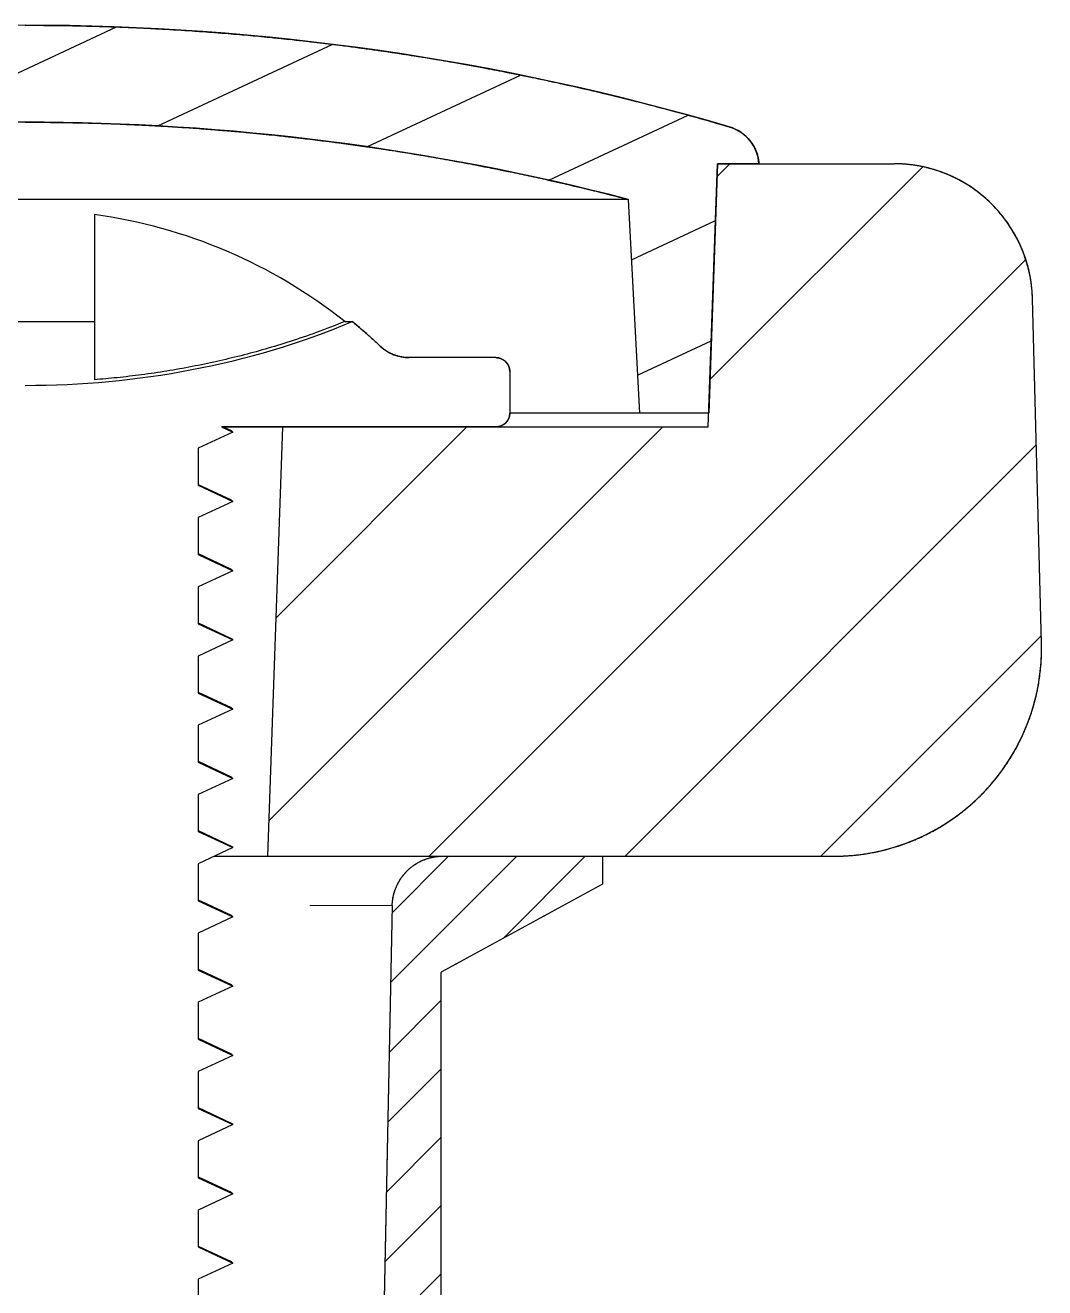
# Model space of a CAD drawing. Header units: millimetres. Extents: x 15 to 334, y 2 to 223.
# Drawn here: x 146.67 to 154.03, y 112.53 to 121.65 of the extents above; entities that cross this region are included whole.
import ezdxf

# ---------------------------------------------------------------- set-up
doc = ezdxf.new("R2010")
doc.units = ezdxf.units.MM
doc.layers.add('HATCH', color=56, linetype='Continuous')
doc.layers.add('SLD-0', color=179, linetype='Continuous')
doc.layers.add('PART', color=179, linetype='Continuous', lineweight=15)

msp = doc.modelspace()

# ---------------------------------------------------------------- hatches: boundary and pattern name
at = {"linetype": 'Continuous'}
h = msp.add_hatch(dxfattribs=at)
h.set_pattern_fill('ANSI31', color=2, scale=0.243711, angle=160, style=0)
edge = h.paths.add_edge_path(flags=0)
edge.add_spline(control_points=[(151.7556, 120.9145), (151.8798, 120.8779), (151.961, 120.777), (151.9701, 120.6478)], knot_values=[0, 0, 0, 0, 1, 1, 1, 1], weights=[1, 0.880922, 0.880922, 1], degree=3, periodic=0)
edge.add_line((151.9701, 120.6478), (151.6701, 120.6478))
edge.add_line((151.6701, 120.6478), (151.6073, 118.8478))
edge.add_line((151.6073, 118.8478), (151.1073, 118.8478))
edge.add_line((151.1073, 118.8478), (151.0264, 120.3904))
edge.add_spline(control_points=[(151.0264, 120.3904), (149.602, 120.761), (148.142, 120.9478), (146.6701, 120.9478)], knot_values=[0, 0, 0, 0, 1, 1, 1, 1], weights=[1, 0.994608, 0.994608, 1], degree=3, periodic=0)
edge.add_spline(control_points=[(146.6701, 120.9478), (145.1982, 120.9478), (143.7383, 120.761), (142.3138, 120.3904)], knot_values=[0, 0, 0, 0, 1, 1, 1, 1], weights=[1, 0.994608, 0.994608, 1], degree=3, periodic=0)
edge.add_line((142.3138, 120.3904), (142.233, 118.8478))
edge.add_line((142.233, 118.8478), (141.733, 118.8478))
edge.add_line((141.733, 118.8478), (141.6701, 120.6478))
edge.add_line((141.6701, 120.6478), (141.3701, 120.6478))
edge.add_spline(control_points=[(141.3701, 120.6478), (141.3792, 120.777), (141.4604, 120.8779), (141.5846, 120.9145)], knot_values=[0, 0, 0, 0, 1, 1, 1, 1], weights=[1, 0.880922, 0.880922, 1], degree=3, periodic=0)
edge.add_spline(control_points=[(141.5846, 120.9145), (143.2388, 121.4017), (144.9456, 121.6478), (146.6701, 121.6478)], knot_values=[0, 0, 0, 0, 1, 1, 1, 1], weights=[1, 0.993175, 0.993175, 1], degree=3, periodic=0)
edge.add_spline(control_points=[(146.6701, 121.6478), (148.3946, 121.6478), (150.1014, 121.4017), (151.7556, 120.9145)], knot_values=[0, 0, 0, 0, 1, 1, 1, 1], weights=[1, 0.993175, 0.993175, 1], degree=3, periodic=0)
h = msp.add_hatch(dxfattribs=at)
h.set_pattern_fill('ANSI31', color=2, scale=0.31496, style=0)
edge = h.paths.add_edge_path(flags=0)
edge.add_line((151.6038, 118.7478), (151.6701, 120.6478))
edge.add_line((151.6701, 120.6478), (152.946, 120.6478))
edge.add_spline(control_points=[(152.946, 120.6478), (153.5197, 120.6478), (153.9306, 120.2475), (153.9456, 119.674)], knot_values=[0, 0, 0, 0, 1, 1, 1, 1], weights=[1, 0.810868, 0.810868, 1], degree=3, periodic=0)
edge.add_line((153.9456, 119.674), (154.0107, 117.1871))
edge.add_spline(control_points=[(154.0107, 117.1871), (154.0342, 116.2904), (153.4083, 115.6478), (152.5113, 115.6478)], knot_values=[0, 0, 0, 0, 1, 1, 1, 1], weights=[1, 0.798527, 0.798527, 1], degree=3, periodic=0)
edge.add_line((152.5113, 115.6478), (148.4201, 115.6478))
edge.add_line((148.4201, 115.6478), (148.5284, 118.7478))
edge.add_line((148.5284, 118.7478), (151.6038, 118.7478))
at = {"layer": 'HATCH'}
h = msp.add_hatch(dxfattribs=at)
h.set_pattern_fill('ANSI31', color=2, scale=0.11, style=0)
edge = h.paths.add_edge_path(flags=0)
edge.add_line((147.6512, 101.4798), (147.6308, 100.4812))
edge.add_line((147.6308, 100.4812), (147.4994, 85.5914))
edge.add_line((147.4994, 85.5914), (147.4994, 84.5794))
edge.add_line((147.4994, 84.5794), (148.0054, 84.5794))
edge.add_line((148.0054, 84.5794), (148.0054, 85.5914))
edge.add_line((148.0054, 85.5914), (149.3716, 85.5914))
edge.add_line((149.3716, 85.5914), (149.6246, 87.0082))
edge.add_line((149.6246, 87.0082), (149.6246, 88.7286))
edge.add_line((149.6246, 88.7286), (149.9251, 90.4316))
edge.add_line((149.9251, 90.4316), (149.3563, 90.6386))
edge.add_line((149.3563, 90.6386), (149.9282, 92.0682))
edge.add_line((149.9282, 92.0682), (149.9282, 93.2826))
edge.add_line((149.9282, 93.2826), (149.321, 93.2826))
edge.add_line((149.321, 93.2826), (149.321, 96.4198))
edge.add_line((149.321, 96.4198), (149.9282, 97.9378))
edge.add_line((149.9282, 97.9378), (149.9282, 99.1522))
edge.add_line((149.9282, 99.1522), (149.321, 99.1522))
edge.add_line((149.321, 99.1522), (149.321, 99.3546))
edge.add_line((149.321, 99.3546), (149.9282, 100.8726))
edge.add_line((149.9282, 100.8726), (149.9282, 102.087))
edge.add_line((149.9282, 102.087), (149.321, 102.087))
edge.add_line((149.321, 102.087), (149.321, 102.2516))
edge.add_line((149.321, 102.2516), (149.321, 105.0218))
edge.add_line((149.321, 105.0218), (149.321, 105.2242))
edge.add_line((149.321, 105.2242), (149.9282, 106.7422))
edge.add_line((149.9282, 106.7422), (149.9282, 107.9566))
edge.add_line((149.9282, 107.9566), (149.321, 107.9566))
edge.add_line((149.321, 107.9566), (149.321, 108.159))
edge.add_line((149.321, 108.159), (149.9282, 109.677))
edge.add_line((149.9282, 109.677), (149.6752, 111.9034))
edge.add_line((149.6752, 111.9034), (149.6752, 114.8106))
edge.add_line((149.6752, 114.8106), (150.839, 115.4454))
edge.add_line((150.839, 115.4454), (150.839, 115.6478))
edge.add_line((150.839, 115.6478), (149.6853, 115.6478))
edge.add_spline(control_points=[(149.6853, 115.6478), (149.4753, 115.6478), (149.3253, 115.5009), (149.3211, 115.291)], knot_values=[0, 0, 0, 0, 1, 1, 1, 1], weights=[1, 0.809532, 0.809532, 1], degree=3, periodic=0)
edge.add_line((149.3211, 115.291), (149.2249, 110.5878))
edge.add_line((149.2249, 110.5878), (147.6512, 101.4798))

# ---------------------------------------------------------------- linework, layer by layer
for p, q in [((149.6853, 115.6478), (150.839, 115.6478)), ((150.839, 115.6478), (150.839, 115.4454)), ((150.839, 115.4454), (149.6752, 114.8106)), ((149.3211, 115.291), (149.2249, 110.5878)), ((149.6752, 111.9034), (149.6752, 114.8106))]:
    msp.add_line(p, q, dxfattribs=at)
msp.add_rational_spline([(149.3211, 115.291), (149.3253, 115.5009), (149.4753, 115.6478), (149.6853, 115.6478)], [1, 0.809531952, 0.809531952, 1], degree=3, dxfattribs=at)
at = {"layer": 'PART', "color": 179, "linetype": 'Continuous'}
for p, q in [((149.6853, 115.6478), (150.839, 115.6478)), ((150.839, 115.6478), (150.839, 115.4454)), ((150.839, 115.6478), (150.839, 115.4454)), ((150.839, 115.4454), (149.6752, 114.8106)), ((150.839, 115.4454), (149.6752, 114.8106)), ((149.3211, 115.291), (148.7249, 115.291)), ((149.3211, 115.291), (149.2249, 110.5878)), ((149.3211, 115.291), (149.2249, 110.5878)), ((149.6752, 111.9034), (149.6752, 114.8106)), ((149.6752, 111.9034), (149.6752, 114.8106))]:
    msp.add_line(p, q, dxfattribs=at)
msp.add_arc((149.6853, 115.2835), 0.3643, 90, 178.82862, dxfattribs=at)
msp.add_open_spline([(149.3211, 115.291), (149.3211, 115.2923), (149.3212, 115.295), (149.3213, 115.299), (149.3215, 115.303), (149.3217, 115.307), (149.322, 115.3111), (149.3223, 115.3152), (149.3227, 115.3192), (149.3232, 115.3233), (149.3236, 115.3274), (149.3242, 115.3315), (149.3247, 115.3357), (149.3253, 115.3398), (149.326, 115.3439), (149.3267, 115.3481), (149.3275, 115.3522), (149.3283, 115.3564), (149.3292, 115.3606), (149.3301, 115.3647), (149.3311, 115.3689), (149.3322, 115.3731), (149.3332, 115.3773), (149.3344, 115.3814), (149.3356, 115.3856), (149.3368, 115.3898), (149.3381, 115.394), (149.3395, 115.3981), (149.3409, 115.4023), (149.3423, 115.4065), (149.3439, 115.4106), (149.3454, 115.4148), (149.3471, 115.4189), (149.3487, 115.423), (149.3505, 115.4271), (149.3523, 115.4312), (149.3541, 115.4353), (149.356, 115.4394), (149.358, 115.4435), (149.36, 115.4475), (149.362, 115.4516), (149.3642, 115.4556), (149.3663, 115.4596), (149.3685, 115.4635), (149.3708, 115.4675), (149.3732, 115.4714), (149.3755, 115.4753), (149.378, 115.4792), (149.3805, 115.4831), (149.383, 115.4869), (149.3856, 115.4907), (149.3883, 115.4945), (149.3909, 115.4982), (149.3937, 115.5019), (149.3965, 115.5056), (149.3993, 115.5093), (149.4022, 115.5129), (149.4052, 115.5165), (149.4081, 115.52), (149.4112, 115.5235), (149.4143, 115.527), (149.4174, 115.5304), (149.4206, 115.5338), (149.4238, 115.5372), (149.427, 115.5405), (149.4303, 115.5438), (149.4337, 115.547), (149.437, 115.5502), (149.4405, 115.5533), (149.4439, 115.5564), (149.4474, 115.5595), (149.451, 115.5625), (149.4545, 115.5655), (149.4581, 115.5684), (149.4618, 115.5712), (149.4655, 115.5741), (149.4692, 115.5768), (149.4729, 115.5795), (149.4767, 115.5822), (149.4805, 115.5848), (149.4843, 115.5874), (149.4882, 115.5899), (149.492, 115.5924), (149.4959, 115.5948), (149.4999, 115.5971), (149.5038, 115.5994), (149.5078, 115.6017), (149.5118, 115.6039), (149.5158, 115.606), (149.5199, 115.6081), (149.5239, 115.6102), (149.528, 115.6121), (149.5321, 115.6141), (149.5362, 115.6159), (149.5403, 115.6178), (149.5444, 115.6195), (149.5486, 115.6212), (149.5527, 115.6229), (149.5569, 115.6245), (149.561, 115.626), (149.5652, 115.6275), (149.5694, 115.6289), (149.5736, 115.6303), (149.5778, 115.6316), (149.582, 115.6329), (149.5862, 115.6341), (149.5904, 115.6353), (149.5946, 115.6364), (149.5988, 115.6374), (149.603, 115.6384), (149.6072, 115.6394), (149.6114, 115.6403), (149.6155, 115.6411), (149.6197, 115.6419), (149.6239, 115.6426), (149.6281, 115.6433), (149.6322, 115.644), (149.6364, 115.6446), (149.6405, 115.6451), (149.6447, 115.6456), (149.6488, 115.646), (149.6529, 115.6464), (149.657, 115.6468), (149.6611, 115.647), (149.6652, 115.6473), (149.6692, 115.6475), (149.6733, 115.6477), (149.6773, 115.6478), (149.6813, 115.6478), (149.684, 115.6478), (149.6853, 115.6478)], degree=3, knots=[0, 0, 0, 0, 0.0039927, 0.0080031, 0.012031, 0.0160763, 0.0201388, 0.0242185, 0.0283152, 0.0324286, 0.0365588, 0.0407054, 0.0448683, 0.0490474, 0.0532425, 0.0574533, 0.0616797, 0.0659215, 0.0701784, 0.0744504, 0.078737, 0.0830382, 0.0873537, 0.0916833, 0.0960267, 0.1003836, 0.1047539, 0.1091373, 0.1135335, 0.1179423, 0.1223634, 0.1267964, 0.1312412, 0.1356974, 0.1401648, 0.1446431, 0.1491319, 0.1536309, 0.15814, 0.1626586, 0.1671865, 0.1717235, 0.1762691, 0.180823, 0.185385, 0.1899546, 0.1945315, 0.1991154, 0.203706, 0.2083028, 0.2129055, 0.2175139, 0.2221274, 0.2267458, 0.2313687, 0.2359956, 0.2406264, 0.2452605, 0.2498976, 0.2545374, 0.2591794, 0.2638233, 0.2684688, 0.2731153, 0.2777627, 0.2824104, 0.2870581, 0.2917054, 0.2963519, 0.3009974, 0.3056413, 0.3102833, 0.3149231, 0.3195602, 0.3241943, 0.3288251, 0.3334521, 0.3380749, 0.3426933, 0.3473068, 0.3519152, 0.3565179, 0.3611147, 0.3657053, 0.3702892, 0.3748661, 0.3794357, 0.3839977, 0.3885516, 0.3930972, 0.3976342, 0.4021621, 0.4066808, 0.4111898, 0.4156888, 0.4201776, 0.4246559, 0.4291233, 0.4335795, 0.4380243, 0.4424573, 0.4468784, 0.4512872, 0.4556834, 0.4600668, 0.4644371, 0.468794, 0.4731374, 0.477467, 0.4817825, 0.4860837, 0.4903704, 0.4946423, 0.4988992, 0.503141, 0.5073674, 0.5115782, 0.5157733, 0.5199524, 0.5241153, 0.5282619, 0.5323921, 0.5365055, 0.5406022, 0.5446819, 0.5487444, 0.5527897, 0.5568176, 0.560828, 0.5648207, 0.5648207, 0.5648207, 0.5648207], dxfattribs=at)
at = {"layer": 'SLD-0'}
for p, q in [((151.6038, 118.7478), (151.6701, 120.6478)), ((151.6701, 120.6478), (151.6073, 118.8478)), ((151.6701, 120.6478), (152.946, 120.6478)), ((151.9701, 120.6478), (151.6701, 120.6478)), ((151.0264, 120.3904), (151.1073, 118.8478)), ((154.0107, 117.1871), (153.9456, 119.674)), ((151.6073, 118.8478), (151.1073, 118.8478)), ((148.5284, 118.7478), (148.4201, 115.6478)), ((148.5284, 118.7478), (151.6038, 118.7478)), ((148.4201, 115.6478), (152.5113, 115.6478))]:
    msp.add_line(p, q, dxfattribs=at)
at = {"layer": 'SLD-0', "color": 179, "linetype": 'Continuous'}
for p, q in [((151.6038, 118.7478), (151.6701, 120.6478)), ((151.6038, 118.7478), (151.6701, 120.6478)), ((151.6701, 120.6478), (151.6073, 118.8478)), ((151.6701, 120.6478), (152.946, 120.6478)), ((151.6701, 120.6478), (152.946, 120.6478)), ((151.9701, 120.6478), (151.6701, 120.6478)), ((151.0264, 120.3904), (142.3138, 120.3904)), ((151.0264, 120.3904), (151.1073, 118.8478)), ((151.0264, 120.3904), (151.1073, 118.8478)), ((147.1701, 120.2804), (147.1701, 119.0879)), ((154.0107, 117.1871), (153.9456, 119.674)), ((154.0107, 117.1871), (153.9456, 119.674)), ((146.1701, 119.5089), (147.1701, 119.5089)), ((148.9777, 119.5089), (149.0312, 119.5089)), ((150.0701, 119.2478), (149.4419, 119.2478)), ((150.0701, 119.2478), (149.4419, 119.2478)), ((150.1701, 119.1478), (150.1701, 118.8478)), ((150.1701, 119.1478), (150.1701, 118.8478)), ((151.6073, 118.8478), (150.1701, 118.8478)), ((151.6073, 118.8478), (151.1073, 118.8478)), ((148.1701, 118.7096), (147.9201, 118.593)), ((148.1701, 118.7096), (147.9201, 118.593)), ((148.0881, 118.7478), (148.1701, 118.7096)), ((148.0881, 118.7478), (151.6038, 118.7478)), ((148.0881, 118.7478), (148.1701, 118.7096)), ((150.0701, 118.7478), (148.0881, 118.7478)), ((148.1605, 118.7186), (148.0982, 118.7478)), ((148.1701, 118.7096), (148.1605, 118.7186)), ((148.5284, 118.7478), (148.4201, 115.6478)), ((148.5284, 118.7478), (148.4201, 115.6478)), ((148.5284, 118.7478), (151.6038, 118.7478)), ((147.9201, 118.593), (147.9201, 118.3262)), ((147.9201, 118.593), (147.9201, 118.3262)), ((147.9201, 118.3262), (148.1701, 118.2096)), ((147.9201, 118.3262), (148.1701, 118.2096)), ((148.1605, 118.2186), (147.9222, 118.3306)), ((148.1701, 118.2096), (147.9201, 118.093)), ((148.1701, 118.2096), (147.9201, 118.093)), ((148.1701, 118.2096), (148.1605, 118.2186)), ((147.9201, 118.093), (147.9201, 117.8262)), ((147.9201, 118.093), (147.9201, 117.8262)), ((147.9201, 117.8262), (148.1701, 117.7096)), ((147.9201, 117.8262), (148.1701, 117.7096)), ((148.1605, 117.7186), (147.9222, 117.8306)), ((148.1701, 117.7096), (147.9201, 117.593)), ((148.1701, 117.7096), (147.9201, 117.593)), ((148.1701, 117.7096), (148.1605, 117.7186)), ((147.9201, 117.593), (147.9201, 117.3262)), ((147.9201, 117.593), (147.9201, 117.3262)), ((147.9201, 117.3262), (148.1701, 117.2096)), ((147.9201, 117.3262), (148.1701, 117.2096)), ((148.1605, 117.2186), (147.9222, 117.3306)), ((148.1701, 117.2096), (147.9201, 117.093)), ((148.1701, 117.2096), (147.9201, 117.093)), ((148.1701, 117.2096), (148.1605, 117.2186)), ((147.9201, 117.093), (147.9201, 116.8262)), ((147.9201, 117.093), (147.9201, 116.8262)), ((147.9201, 116.8262), (148.1701, 116.7096)), ((147.9201, 116.8262), (148.1701, 116.7096)), ((148.1605, 116.7186), (147.9222, 116.8306)), ((148.1701, 116.7096), (147.9201, 116.593)), ((148.1701, 116.7096), (147.9201, 116.593)), ((148.1701, 116.7096), (148.1605, 116.7186)), ((147.9201, 116.593), (147.9201, 116.3262)), ((147.9201, 116.593), (147.9201, 116.3262)), ((147.9201, 116.3262), (148.1701, 116.2096)), ((147.9201, 116.3262), (148.1701, 116.2096)), ((148.1605, 116.2186), (147.9222, 116.3306)), ((148.1701, 116.2096), (147.9201, 116.093)), ((148.1701, 116.2096), (147.9201, 116.093)), ((148.1701, 116.2096), (148.1605, 116.2186)), ((147.9201, 116.093), (147.9201, 115.8262)), ((147.9201, 116.093), (147.9201, 115.8262)), ((147.9201, 115.8262), (148.1701, 115.7096)), ((147.9201, 115.8262), (148.1701, 115.7096)), ((148.1605, 115.7186), (147.9222, 115.8306)), ((148.1701, 115.7096), (147.9201, 115.593)), ((148.1701, 115.7096), (147.9201, 115.593)), ((148.1701, 115.7096), (148.1605, 115.7186)), ((147.9201, 115.593), (147.9201, 115.3262)), ((147.9201, 115.593), (147.9201, 115.3262)), ((148.0377, 115.6478), (152.5113, 115.6478)), ((148.4201, 115.6478), (152.5113, 115.6478)), ((147.9201, 115.3262), (148.1701, 115.2096)), ((147.9201, 115.3262), (148.1701, 115.2096)), ((148.1605, 115.2186), (147.9222, 115.3306)), ((148.1701, 115.2096), (147.9201, 115.093)), ((148.1701, 115.2096), (147.9201, 115.093)), ((148.1701, 115.2096), (148.1605, 115.2186)), ((147.9201, 115.093), (147.9201, 114.8262)), ((147.9201, 115.093), (147.9201, 114.8262)), ((147.9201, 114.8262), (148.1701, 114.7096)), ((147.9201, 114.8262), (148.1701, 114.7096)), ((148.1605, 114.7186), (147.9222, 114.8306)), ((148.1701, 114.7096), (147.9201, 114.593)), ((148.1701, 114.7096), (147.9201, 114.593)), ((148.1701, 114.7096), (148.1605, 114.7186)), ((147.9201, 114.593), (147.9201, 114.3262)), ((147.9201, 114.593), (147.9201, 114.3262)), ((147.9201, 114.3262), (148.1701, 114.2096)), ((147.9201, 114.3262), (148.1701, 114.2096)), ((148.1605, 114.2186), (147.9222, 114.3306)), ((148.1701, 114.2096), (147.9201, 114.093)), ((148.1701, 114.2096), (147.9201, 114.093)), ((148.1701, 114.2096), (148.1605, 114.2186)), ((147.9201, 114.093), (147.9201, 113.8262)), ((147.9201, 114.093), (147.9201, 113.8262)), ((147.9201, 113.8262), (148.1701, 113.7096)), ((147.9201, 113.8262), (148.1701, 113.7096)), ((148.1605, 113.7186), (147.9222, 113.8306)), ((148.1701, 113.7096), (147.9201, 113.593)), ((148.1701, 113.7096), (147.9201, 113.593)), ((148.1701, 113.7096), (148.1605, 113.7186)), ((147.9201, 113.593), (147.9201, 113.3262)), ((147.9201, 113.593), (147.9201, 113.3262)), ((147.9201, 113.3262), (148.1701, 113.2096)), ((147.9201, 113.3262), (148.1701, 113.2096)), ((148.1605, 113.2186), (147.9222, 113.3306)), ((148.1701, 113.2096), (147.9201, 113.093)), ((148.1701, 113.2096), (147.9201, 113.093)), ((148.1701, 113.2096), (148.1605, 113.2186)), ((147.9201, 113.093), (147.9201, 112.8262)), ((147.9201, 113.093), (147.9201, 112.8262)), ((147.9201, 112.8262), (148.1701, 112.7096)), ((147.9201, 112.8262), (148.1701, 112.7096)), ((148.1605, 112.7186), (147.9222, 112.8306)), ((148.1701, 112.7096), (147.9201, 112.593)), ((148.1701, 112.7096), (147.9201, 112.593)), ((148.1701, 112.7096), (148.1605, 112.7186)), ((147.9201, 112.593), (147.9201, 112.3262)), ((147.9201, 112.593), (147.9201, 112.3262))]:
    msp.add_line(p, q, dxfattribs=at)
for centre, radius, start, end in [((146.6701, 103.6478), 18, 73.58886, 106.41114), ((146.6701, 103.6478), 17.3, 75.41539, 104.58461), ((151.6709, 120.6267), 0.3, 4.03587, 73.58886), ((152.946, 119.6478), 1, 1.5, 90), ((146.6701, 116.6058), 3.7085, 51.52025, 82.25146), ((146.6701, 116.6058), 3.742, 46.70734, 50.87839), ((149.4419, 119.5478), 0.3, 226.70734, 270), ((150.0701, 119.1478), 0.1, 360, 90), ((150.0701, 118.8478), 0.1, 270, 0), ((152.5113, 117.1478), 1.5, 270, 1.5)]:
    msp.add_arc(centre, radius, start, end, dxfattribs=at)
at = {"layer": 'SLD-0'}
for points, weights in [([(146.6701, 121.6478), (148.3946, 121.6478), (150.1014, 121.4017), (151.7556, 120.9145)], [1, 0.9931749102, 0.9931749102, 1]), ([(146.6701, 120.9478), (148.142, 120.9478), (149.602, 120.761), (151.0264, 120.3904)], [1, 0.9946076693, 0.9946076693, 1]), ([(151.7556, 120.9145), (151.8798, 120.8779), (151.961, 120.777), (151.9701, 120.6478)], [1, 0.8809221625, 0.8809221625, 1]), ([(153.9456, 119.674), (153.9306, 120.2475), (153.5197, 120.6478), (152.946, 120.6478)], [1, 0.8108679623, 0.8108679623, 1]), ([(152.5113, 115.6478), (153.4083, 115.6478), (154.0342, 116.2904), (154.0107, 117.1871)], [1, 0.7985269732, 0.7985269732, 1])]:
    msp.add_rational_spline(points, weights, degree=3, dxfattribs=at)
at = {"layer": 'SLD-0', "color": 179, "linetype": 'Continuous'}
for points, knots in [([(146.6701, 121.6478), (146.7237, 121.6478), (146.8308, 121.6474), (146.9915, 121.6452), (147.1522, 121.6416), (147.313, 121.6366), (147.4739, 121.6301), (147.6347, 121.6222), (147.7955, 121.6129), (147.9563, 121.6021), (148.1171, 121.5898), (148.2777, 121.5762), (148.4383, 121.561), (148.5988, 121.5445), (148.7591, 121.5265), (148.9193, 121.507), (149.0794, 121.4861), (149.2392, 121.4638), (149.3988, 121.4401), (149.5582, 121.4149), (149.7174, 121.3883), (149.8763, 121.3602), (150.0349, 121.3308), (150.1932, 121.2999), (150.3512, 121.2677), (150.5089, 121.234), (150.6662, 121.1989), (150.8231, 121.1625), (150.9796, 121.1246), (151.1357, 121.0854), (151.2914, 121.0448), (151.4466, 121.0028), (151.6014, 120.9594), (151.7043, 120.9296), (151.7556, 120.9145)], [0, 0, 0, 0, 0.160616, 0.321328, 0.48213, 0.643015, 0.803979, 0.965013, 1.126112, 1.287269, 1.448478, 1.609732, 1.771025, 1.93235, 2.093702, 2.255073, 2.416456, 2.577847, 2.739237, 2.900621, 3.061992, 3.223343, 3.384668, 3.545961, 3.707215, 3.868424, 4.029581, 4.19068, 4.351715, 4.512678, 4.673564, 4.834366, 4.995078, 5.155693, 5.155693, 5.155693, 5.155693]), ([(146.6701, 120.9478), (146.7159, 120.9478), (146.8074, 120.9475), (146.9448, 120.9458), (147.0821, 120.9431), (147.2195, 120.9393), (147.357, 120.9344), (147.4944, 120.9284), (147.6318, 120.9213), (147.7692, 120.9131), (147.9066, 120.9038), (148.0439, 120.8934), (148.1811, 120.8819), (148.3183, 120.8693), (148.4554, 120.8557), (148.5924, 120.8409), (148.7293, 120.825), (148.8661, 120.8081), (149.0027, 120.7901), (149.1391, 120.7709), (149.2754, 120.7507), (149.4115, 120.7294), (149.5475, 120.7071), (149.6832, 120.6836), (149.8187, 120.6591), (149.954, 120.6335), (150.089, 120.6068), (150.2238, 120.5791), (150.3583, 120.5503), (150.4926, 120.5205), (150.6265, 120.4896), (150.7601, 120.4576), (150.8935, 120.4246), (150.9821, 120.4019), (151.0264, 120.3904)], [0, 0, 0, 0, 0.137278, 0.274621, 0.412025, 0.549486, 0.686999, 0.82456, 0.962164, 1.099807, 1.237486, 1.375195, 1.51293, 1.650687, 1.788462, 1.926249, 2.064046, 2.201846, 2.339647, 2.477443, 2.615231, 2.753006, 2.890763, 3.028498, 3.166207, 3.303885, 3.441529, 3.579133, 3.716694, 3.854207, 3.991667, 4.129071, 4.266415, 4.403693, 4.403693, 4.403693, 4.403693]), ([(151.7556, 120.9145), (151.7573, 120.914), (151.7608, 120.913), (151.7659, 120.9113), (151.771, 120.9095), (151.7761, 120.9077), (151.7812, 120.9057), (151.7863, 120.9036), (151.7914, 120.9015), (151.7965, 120.8992), (151.8015, 120.8968), (151.8065, 120.8943), (151.8115, 120.8917), (151.8165, 120.889), (151.8214, 120.8862), (151.8263, 120.8833), (151.8312, 120.8803), (151.836, 120.8772), (151.8407, 120.874), (151.8455, 120.8707), (151.8501, 120.8673), (151.8547, 120.8638), (151.8593, 120.8602), (151.8638, 120.8565), (151.8682, 120.8527), (151.8725, 120.8489), (151.8768, 120.8449), (151.881, 120.8408), (151.8852, 120.8367), (151.8892, 120.8325), (151.8932, 120.8282), (151.8971, 120.8238), (151.9009, 120.8193), (151.9046, 120.8148), (151.9083, 120.8102), (151.9118, 120.8055), (151.9153, 120.8007), (151.9186, 120.7959), (151.9219, 120.7911), (151.925, 120.7861), (151.9281, 120.7811), (151.9311, 120.7761), (151.9339, 120.771), (151.9367, 120.7659), (151.9393, 120.7607), (151.9418, 120.7555), (151.9443, 120.7503), (151.9466, 120.745), (151.9488, 120.7397), (151.9509, 120.7343), (151.9529, 120.729), (151.9548, 120.7236), (151.9566, 120.7182), (151.9583, 120.7128), (151.9598, 120.7073), (151.9613, 120.7019), (151.9627, 120.6965), (151.9639, 120.691), (151.965, 120.6856), (151.9661, 120.6802), (151.967, 120.6748), (151.9678, 120.6694), (151.9686, 120.664), (151.9692, 120.6586), (151.9697, 120.6532), (151.97, 120.6496), (151.9701, 120.6478)], [0, 0, 0, 0, 0.005362, 0.0107533, 0.0161732, 0.0216209, 0.027096, 0.0325975, 0.0381249, 0.0436773, 0.0492539, 0.0548539, 0.0604766, 0.0661209, 0.0717862, 0.0774714, 0.0831756, 0.088898, 0.0946374, 0.1003931, 0.1061639, 0.1119489, 0.117747, 0.1235572, 0.1293784, 0.1352096, 0.1410496, 0.1468975, 0.1527521, 0.1586123, 0.1644769, 0.1703449, 0.1762152, 0.1820866, 0.187958, 0.1938282, 0.1996963, 0.2055609, 0.2114211, 0.2172756, 0.2231235, 0.2289636, 0.2347948, 0.240616, 0.2464262, 0.2522243, 0.2580093, 0.2637801, 0.2695357, 0.2752752, 0.2809975, 0.2867018, 0.292387, 0.2980522, 0.3036966, 0.3093192, 0.3149193, 0.3204959, 0.3260483, 0.3315756, 0.3370772, 0.3425522, 0.348, 0.3534199, 0.3588111, 0.3641732, 0.3641732, 0.3641732, 0.3641732]), ([(153.9456, 119.674), (153.9455, 119.6777), (153.9453, 119.685), (153.9448, 119.6959), (153.9442, 119.7069), (153.9435, 119.718), (153.9427, 119.7291), (153.9417, 119.7402), (153.9406, 119.7513), (153.9394, 119.7625), (153.938, 119.7737), (153.9365, 119.785), (153.9349, 119.7963), (153.9331, 119.8076), (153.9312, 119.8189), (153.9292, 119.8302), (153.927, 119.8416), (153.9247, 119.8529), (153.9223, 119.8643), (153.9197, 119.8757), (153.9169, 119.8871), (153.9141, 119.8985), (153.911, 119.9099), (153.9079, 119.9214), (153.9045, 119.9328), (153.9011, 119.9442), (153.8975, 119.9556), (153.8937, 119.9669), (153.8898, 119.9783), (153.8858, 119.9897), (153.8816, 120.001), (153.8772, 120.0123), (153.8727, 120.0236), (153.8681, 120.0349), (153.8633, 120.0461), (153.8583, 120.0573), (153.8532, 120.0685), (153.848, 120.0796), (153.8426, 120.0907), (153.837, 120.1017), (153.8314, 120.1127), (153.8255, 120.1237), (153.8195, 120.1346), (153.8134, 120.1454), (153.8071, 120.1562), (153.8007, 120.1669), (153.7942, 120.1776), (153.7875, 120.1882), (153.7806, 120.1987), (153.7736, 120.2091), (153.7665, 120.2195), (153.7592, 120.2298), (153.7518, 120.24), (153.7443, 120.2501), (153.7366, 120.2602), (153.7288, 120.2701), (153.7209, 120.28), (153.7128, 120.2897), (153.7046, 120.2994), (153.6963, 120.309), (153.6878, 120.3184), (153.6792, 120.3278), (153.6706, 120.3371), (153.6617, 120.3462), (153.6528, 120.3552), (153.6438, 120.3642), (153.6346, 120.373), (153.6253, 120.3817), (153.616, 120.3902), (153.6065, 120.3987), (153.5969, 120.407), (153.5872, 120.4152), (153.5774, 120.4233), (153.5676, 120.4312), (153.5576, 120.439), (153.5475, 120.4467), (153.5374, 120.4543), (153.5271, 120.4617), (153.5168, 120.4689), (153.5064, 120.4761), (153.4959, 120.4831), (153.4854, 120.4899), (153.4748, 120.4966), (153.4641, 120.5032), (153.4533, 120.5096), (153.4425, 120.5159), (153.4316, 120.522), (153.4207, 120.528), (153.4097, 120.5339), (153.3986, 120.5396), (153.3875, 120.5451), (153.3764, 120.5505), (153.3652, 120.5558), (153.354, 120.5609), (153.3427, 120.5658), (153.3314, 120.5706), (153.3201, 120.5753), (153.3087, 120.5798), (153.2973, 120.5841), (153.2859, 120.5883), (153.2745, 120.5924), (153.2631, 120.5963), (153.2516, 120.6), (153.2401, 120.6036), (153.2287, 120.6071), (153.2172, 120.6104), (153.2057, 120.6136), (153.1942, 120.6166), (153.1827, 120.6194), (153.1712, 120.6222), (153.1597, 120.6248), (153.1483, 120.6272), (153.1368, 120.6295), (153.1254, 120.6316), (153.1139, 120.6337), (153.1025, 120.6355), (153.0911, 120.6373), (153.0798, 120.6389), (153.0684, 120.6403), (153.0571, 120.6417), (153.0459, 120.6429), (153.0346, 120.6439), (153.0234, 120.6449), (153.0122, 120.6457), (153.0011, 120.6463), (152.99, 120.6469), (152.9789, 120.6473), (152.9679, 120.6476), (152.9569, 120.6478), (152.9496, 120.6478), (152.946, 120.6478)], [0, 0, 0, 0, 0.010927, 0.021902, 0.032925, 0.043995, 0.055112, 0.066275, 0.077484, 0.08874, 0.10004, 0.111385, 0.122775, 0.134208, 0.145685, 0.157204, 0.168766, 0.18037, 0.192015, 0.2037, 0.215426, 0.22719, 0.238994, 0.250836, 0.262716, 0.274632, 0.286584, 0.298572, 0.310595, 0.322652, 0.334742, 0.346865, 0.35902, 0.371205, 0.383421, 0.395667, 0.407941, 0.420242, 0.432571, 0.444926, 0.457306, 0.469711, 0.482139, 0.49459, 0.507062, 0.519555, 0.532068, 0.5446, 0.55715, 0.569717, 0.582301, 0.594899, 0.607511, 0.620136, 0.632774, 0.645423, 0.658082, 0.67075, 0.683426, 0.69611, 0.708799, 0.721494, 0.734193, 0.746895, 0.759599, 0.772303, 0.785008, 0.797712, 0.810414, 0.823113, 0.835808, 0.848497, 0.861181, 0.873857, 0.886525, 0.899184, 0.911833, 0.924471, 0.937096, 0.949708, 0.962306, 0.97489, 0.987457, 1.000006, 1.012538, 1.025052, 1.037545, 1.050017, 1.062468, 1.074896, 1.087301, 1.099681, 1.112036, 1.124365, 1.136666, 1.14894, 1.161186, 1.173402, 1.185587, 1.197742, 1.209865, 1.221955, 1.234012, 1.246035, 1.258023, 1.269975, 1.281891, 1.293771, 1.305613, 1.317417, 1.329181, 1.340907, 1.352592, 1.364237, 1.375841, 1.387403, 1.398922, 1.410399, 1.421832, 1.433222, 1.444567, 1.455867, 1.467123, 1.478332, 1.489495, 1.500612, 1.511682, 1.522705, 1.53368, 1.544607, 1.544607, 1.544607, 1.544607]), ([(148.9777, 119.5089), (148.9099, 119.4808), (148.7792, 119.43), (148.5874, 119.3642), (148.4059, 119.3089), (148.2294, 119.2612), (148.0532, 119.2192), (147.8745, 119.1822), (147.6934, 119.1501), (147.513, 119.1235), (147.3386, 119.1027), (147.2248, 119.0923), (147.1701, 119.0879)], [0, 0, 0, 0, 0.220015, 0.420688, 0.608253, 0.789071, 0.969044, 1.151632, 1.336457, 1.520764, 1.698621, 1.863314, 1.863314, 1.863314, 1.863314]), ([(149.0312, 119.5089), (149.04, 119.5017), (149.0576, 119.4873), (149.0837, 119.4655), (149.1096, 119.4434), (149.1353, 119.4211), (149.1609, 119.3986), (149.1862, 119.3758), (149.2113, 119.3528), (149.2279, 119.3373), (149.2361, 119.3295)], [0, 0, 0, 0, 0.034047, 0.0680981, 0.1021522, 0.1362076, 0.170263, 0.204317, 0.2383682, 0.2724151, 0.2724151, 0.2724151, 0.2724151]), ([(149.4419, 119.2478), (149.4395, 119.2478), (149.4349, 119.2479), (149.428, 119.2481), (149.421, 119.2485), (149.414, 119.2491), (149.407, 119.2498), (149.4, 119.2508), (149.393, 119.2518), (149.386, 119.2531), (149.379, 119.2545), (149.3721, 119.256), (149.3652, 119.2578), (149.3583, 119.2597), (149.3514, 119.2618), (149.3446, 119.264), (149.3379, 119.2664), (149.3312, 119.269), (149.3245, 119.2717), (149.318, 119.2746), (149.3115, 119.2776), (149.3051, 119.2808), (149.2988, 119.2841), (149.2925, 119.2876), (149.2864, 119.2912), (149.2804, 119.295), (149.2744, 119.2989), (149.2686, 119.3029), (149.2629, 119.307), (149.2573, 119.3113), (149.2518, 119.3157), (149.2465, 119.3202), (149.2412, 119.3248), (149.2378, 119.3279), (149.2361, 119.3295)], [0, 0, 0, 0, 0.0069312, 0.0138913, 0.0208785, 0.027891, 0.0349272, 0.041985, 0.0490628, 0.0561586, 0.0632705, 0.0703964, 0.0775346, 0.0846829, 0.0918393, 0.0990019, 0.1061686, 0.1133373, 0.120506, 0.1276727, 0.1348352, 0.1419917, 0.14914, 0.1562781, 0.1634041, 0.170516, 0.1776118, 0.1846895, 0.1917474, 0.1987836, 0.2057961, 0.2127833, 0.2197433, 0.2266746, 0.2266746, 0.2266746, 0.2266746]), ([(150.0701, 119.2478), (150.0709, 119.2478), (150.0723, 119.2478), (150.0746, 119.2478), (150.0768, 119.2476), (150.0791, 119.2474), (150.0814, 119.2472), (150.0837, 119.2469), (150.086, 119.2466), (150.0883, 119.2462), (150.0906, 119.2457), (150.093, 119.2452), (150.0953, 119.2446), (150.0976, 119.244), (150.1, 119.2433), (150.1023, 119.2425), (150.1046, 119.2417), (150.1069, 119.2408), (150.1092, 119.2399), (150.1115, 119.2389), (150.1138, 119.2378), (150.1161, 119.2367), (150.1183, 119.2355), (150.1205, 119.2342), (150.1227, 119.2329), (150.1248, 119.2316), (150.127, 119.2301), (150.1291, 119.2286), (150.1311, 119.2271), (150.1332, 119.2255), (150.1351, 119.2238), (150.1371, 119.2221), (150.139, 119.2204), (150.1408, 119.2186), (150.1426, 119.2167), (150.1444, 119.2148), (150.1461, 119.2129), (150.1478, 119.2109), (150.1494, 119.2089), (150.1509, 119.2068), (150.1524, 119.2047), (150.1538, 119.2026), (150.1552, 119.2004), (150.1565, 119.1982), (150.1578, 119.196), (150.159, 119.1938), (150.1601, 119.1915), (150.1612, 119.1893), (150.1622, 119.187), (150.1631, 119.1847), (150.164, 119.1823), (150.1648, 119.18), (150.1656, 119.1777), (150.1663, 119.1754), (150.1669, 119.173), (150.1675, 119.1707), (150.168, 119.1684), (150.1685, 119.166), (150.1689, 119.1637), (150.1692, 119.1614), (150.1695, 119.1591), (150.1697, 119.1568), (150.1699, 119.1546), (150.17, 119.1523), (150.1701, 119.1501), (150.1701, 119.1486), (150.1701, 119.1478)], [0, 0, 0, 0, 0.0022197, 0.0044594, 0.0067187, 0.0089974, 0.011295, 0.0136112, 0.0159457, 0.0182978, 0.0206673, 0.0230537, 0.0254563, 0.0278748, 0.0303085, 0.0327568, 0.0352192, 0.037695, 0.0401836, 0.0426842, 0.0451963, 0.047719, 0.0502516, 0.0527933, 0.0553435, 0.0579013, 0.0604658, 0.0630364, 0.065612, 0.068192, 0.0707754, 0.0733615, 0.0759492, 0.0785378, 0.0811264, 0.0837142, 0.0863002, 0.0888836, 0.0914636, 0.0940393, 0.0966098, 0.0991744, 0.1017321, 0.1042823, 0.1068241, 0.1093567, 0.1118794, 0.1143914, 0.1168921, 0.1193806, 0.1218564, 0.1243188, 0.1267672, 0.1292009, 0.1316193, 0.134022, 0.1364083, 0.1387778, 0.14113, 0.1434644, 0.1457806, 0.1480783, 0.1503569, 0.1526163, 0.1548559, 0.1570757, 0.1570757, 0.1570757, 0.1570757]), ([(150.1701, 118.8478), (150.1701, 118.8471), (150.1701, 118.8456), (150.17, 118.8434), (150.1699, 118.8411), (150.1697, 118.8389), (150.1695, 118.8366), (150.1692, 118.8343), (150.1689, 118.832), (150.1685, 118.8296), (150.168, 118.8273), (150.1675, 118.825), (150.1669, 118.8227), (150.1663, 118.8203), (150.1656, 118.818), (150.1648, 118.8157), (150.164, 118.8133), (150.1631, 118.811), (150.1622, 118.8087), (150.1612, 118.8064), (150.1601, 118.8042), (150.159, 118.8019), (150.1578, 118.7997), (150.1565, 118.7975), (150.1552, 118.7953), (150.1538, 118.7931), (150.1524, 118.791), (150.1509, 118.7889), (150.1494, 118.7868), (150.1478, 118.7848), (150.1461, 118.7828), (150.1444, 118.7809), (150.1426, 118.779), (150.1408, 118.7771), (150.139, 118.7753), (150.1371, 118.7736), (150.1351, 118.7719), (150.1332, 118.7702), (150.1311, 118.7686), (150.1291, 118.7671), (150.127, 118.7656), (150.1248, 118.7641), (150.1227, 118.7628), (150.1205, 118.7615), (150.1183, 118.7602), (150.1161, 118.759), (150.1138, 118.7579), (150.1115, 118.7568), (150.1092, 118.7558), (150.1069, 118.7549), (150.1046, 118.754), (150.1023, 118.7532), (150.1, 118.7524), (150.0976, 118.7517), (150.0953, 118.7511), (150.093, 118.7505), (150.0906, 118.75), (150.0883, 118.7495), (150.086, 118.7491), (150.0837, 118.7488), (150.0814, 118.7485), (150.0791, 118.7482), (150.0768, 118.7481), (150.0746, 118.7479), (150.0723, 118.7479), (150.0709, 118.7478), (150.0701, 118.7478)], [0, 0, 0, 0, 0.0022197, 0.0044594, 0.0067187, 0.0089974, 0.011295, 0.0136112, 0.0159457, 0.0182978, 0.0206673, 0.0230537, 0.0254563, 0.0278748, 0.0303085, 0.0327568, 0.0352192, 0.037695, 0.0401836, 0.0426842, 0.0451963, 0.047719, 0.0502516, 0.0527933, 0.0553435, 0.0579013, 0.0604658, 0.0630364, 0.065612, 0.068192, 0.0707754, 0.0733615, 0.0759492, 0.0785378, 0.0811265, 0.0837142, 0.0863002, 0.0888836, 0.0914636, 0.0940393, 0.0966098, 0.0991744, 0.1017321, 0.1042823, 0.1068241, 0.1093567, 0.1118794, 0.1143914, 0.1168921, 0.1193806, 0.1218564, 0.1243188, 0.1267672, 0.1292009, 0.1316193, 0.134022, 0.1364083, 0.1387778, 0.14113, 0.1434644, 0.1457806, 0.1480783, 0.1503569, 0.1526163, 0.1548559, 0.1570757, 0.1570757, 0.1570757, 0.1570757]), ([(152.5113, 115.6478), (152.5169, 115.6478), (152.5281, 115.6479), (152.545, 115.6482), (152.562, 115.6487), (152.579, 115.6493), (152.5962, 115.6502), (152.6133, 115.6513), (152.6306, 115.6526), (152.6479, 115.654), (152.6653, 115.6557), (152.6827, 115.6576), (152.7001, 115.6597), (152.7176, 115.6621), (152.7352, 115.6646), (152.7528, 115.6674), (152.7704, 115.6704), (152.788, 115.6736), (152.8057, 115.677), (152.8234, 115.6807), (152.8412, 115.6845), (152.8589, 115.6886), (152.8766, 115.693), (152.8944, 115.6976), (152.9122, 115.7024), (152.9299, 115.7074), (152.9477, 115.7127), (152.9654, 115.7182), (152.9831, 115.724), (153.0009, 115.73), (153.0185, 115.7362), (153.0362, 115.7427), (153.0538, 115.7494), (153.0714, 115.7563), (153.0889, 115.7635), (153.1064, 115.7709), (153.1239, 115.7786), (153.1413, 115.7865), (153.1586, 115.7947), (153.1759, 115.8031), (153.193, 115.8117), (153.2102, 115.8206), (153.2272, 115.8297), (153.2441, 115.839), (153.261, 115.8486), (153.2777, 115.8584), (153.2944, 115.8685), (153.311, 115.8787), (153.3274, 115.8893), (153.3437, 115.9), (153.3599, 115.911), (153.376, 115.9222), (153.392, 115.9336), (153.4078, 115.9452), (153.4235, 115.9571), (153.439, 115.9691), (153.4544, 115.9814), (153.4697, 115.9939), (153.4848, 116.0066), (153.4997, 116.0195), (153.5145, 116.0326), (153.5291, 116.046), (153.5435, 116.0595), (153.5578, 116.0732), (153.5718, 116.0871), (153.5857, 116.1011), (153.5994, 116.1154), (153.613, 116.1298), (153.6263, 116.1444), (153.6394, 116.1592), (153.6523, 116.1742), (153.6651, 116.1893), (153.6776, 116.2045), (153.6899, 116.2199), (153.702, 116.2355), (153.7138, 116.2512), (153.7255, 116.2671), (153.7369, 116.2831), (153.7482, 116.2992), (153.7592, 116.3155), (153.7699, 116.3318), (153.7805, 116.3483), (153.7908, 116.3649), (153.8009, 116.3816), (153.8107, 116.3985), (153.8203, 116.4154), (153.8297, 116.4324), (153.8388, 116.4495), (153.8477, 116.4667), (153.8564, 116.4839), (153.8648, 116.5013), (153.873, 116.5187), (153.8809, 116.5362), (153.8886, 116.5537), (153.8961, 116.5713), (153.9033, 116.5889), (153.9102, 116.6066), (153.917, 116.6243), (153.9235, 116.6421), (153.9297, 116.6599), (153.9357, 116.6777), (153.9415, 116.6955), (153.947, 116.7134), (153.9523, 116.7313), (153.9573, 116.7491), (153.9621, 116.767), (153.9667, 116.7849), (153.9711, 116.8028), (153.9752, 116.8207), (153.9791, 116.8385), (153.9827, 116.8564), (153.9861, 116.8742), (153.9893, 116.892), (153.9923, 116.9097), (153.995, 116.9275), (153.9975, 116.9452), (153.9998, 116.9628), (154.0019, 116.9804), (154.0038, 116.998), (154.0054, 117.0155), (154.0069, 117.033), (154.0081, 117.0504), (154.0091, 117.0677), (154.01, 117.085), (154.0106, 117.1022), (154.011, 117.1193), (154.0112, 117.1364), (154.0113, 117.1534), (154.0111, 117.1703), (154.0109, 117.1815), (154.0107, 117.1871)], [0, 0, 0, 0, 0.016828, 0.033734, 0.050719, 0.067782, 0.084921, 0.102137, 0.119429, 0.136797, 0.154238, 0.171754, 0.189343, 0.207004, 0.224736, 0.24254, 0.260413, 0.278356, 0.296366, 0.314444, 0.332588, 0.350798, 0.369071, 0.387409, 0.405808, 0.424269, 0.442789, 0.461369, 0.480007, 0.498701, 0.51745, 0.536254, 0.555111, 0.57402, 0.592979, 0.611987, 0.631042, 0.650145, 0.669292, 0.688483, 0.707716, 0.726989, 0.746302, 0.765653, 0.78504, 0.804462, 0.823917, 0.843404, 0.86292, 0.882465, 0.902038, 0.921635, 0.941256, 0.960899, 0.980563, 1.000245, 1.019944, 1.039659, 1.059387, 1.079127, 1.098877, 1.118637, 1.138403, 1.158174, 1.177948, 1.197724, 1.217501, 1.237275, 1.257046, 1.276812, 1.296571, 1.316322, 1.336062, 1.35579, 1.375505, 1.395204, 1.414886, 1.43455, 1.454193, 1.473814, 1.493411, 1.512983, 1.532529, 1.552045, 1.571532, 1.590987, 1.610409, 1.629796, 1.649146, 1.668459, 1.687733, 1.706966, 1.726157, 1.745304, 1.764406, 1.783462, 1.80247, 1.821429, 1.840338, 1.859195, 1.877998, 1.896748, 1.915442, 1.93408, 1.952659, 1.97118, 1.989641, 2.00804, 2.026377, 2.044651, 2.062861, 2.081005, 2.099083, 2.117093, 2.135035, 2.152909, 2.170712, 2.188445, 2.206106, 2.223695, 2.24121, 2.258652, 2.276019, 2.293311, 2.310527, 2.327667, 2.34473, 2.361714, 2.378621, 2.395449, 2.395449, 2.395449, 2.395449])]:
    msp.add_open_spline(points, degree=3, knots=knots, dxfattribs=at)
msp.add_open_spline([(146.6708, 119.0478), (147.4725, 119.0479), (148.2931, 119.196), (149.0312, 119.5089)], degree=3, dxfattribs=at)
msp.add_open_spline([(146.6708, 119.0478), (147.4725, 119.0479), (148.2931, 119.196), (149.0312, 119.5089)], degree=3, dxfattribs=at)

doc.saveas('drawing.dxf')
